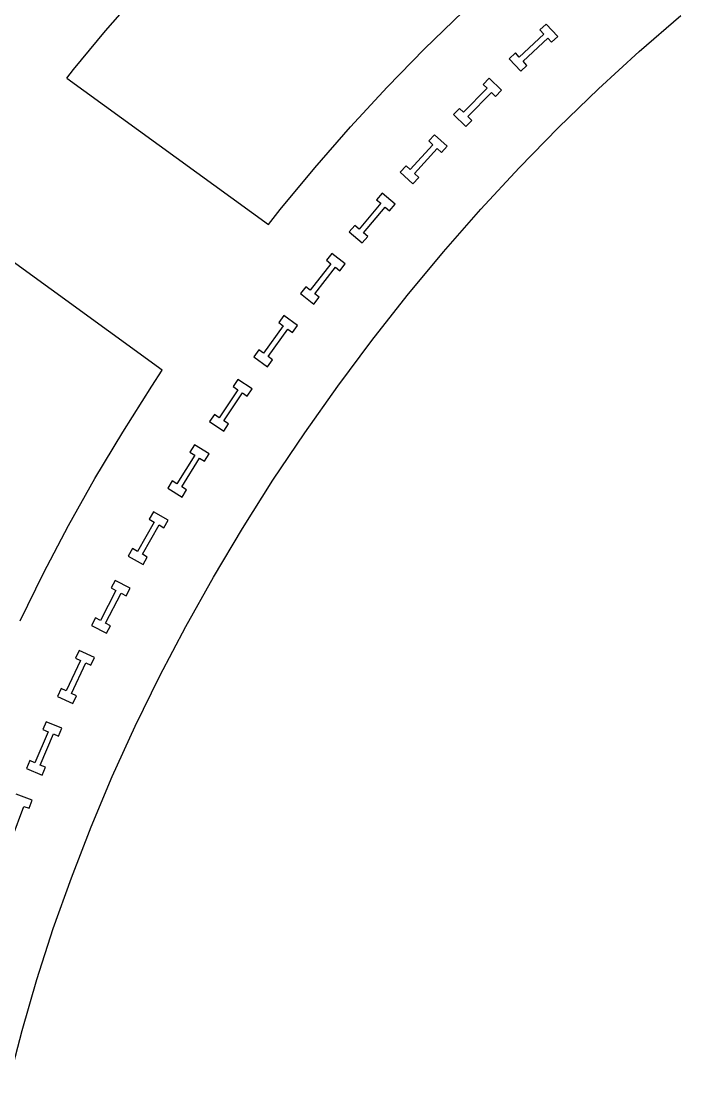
# Model space of a CAD drawing. Header units: inches. Extents: x 4 to 84.1, y 3.9 to 96.4.
# Drawn here: x 68.53 to 75.84, y 65.14 to 76.9 of the extents above; entities that cross this region are included whole.
import ezdxf

# ---------------------------------------------------------------- set-up
doc = ezdxf.new("R2010")
doc.units = ezdxf.units.IN
doc.layers.add('red', color=1, linetype='CONTINUOUS')

msp = doc.modelspace()

# ---------------------------------------------------------------- linework, layer by layer
for p, q in [((74.35, 76.865), (74.28, 76.8)), ((74.28, 76.8), (74.323, 76.754)), ((74.479, 76.727), (74.35, 76.865)), ((74.323, 76.754), (74.051, 76.498)), ((74.095, 76.452), (74.367, 76.707)), ((74.367, 76.707), (74.41, 76.662)), ((74.41, 76.662), (74.479, 76.727)), ((74.008, 76.544), (73.939, 76.479)), ((73.939, 76.479), (74.068, 76.341)), ((74.051, 76.498), (74.008, 76.544)), ((74.137, 76.406), (74.095, 76.452)), ((74.068, 76.341), (74.137, 76.406)), ((73.719, 76.264), (73.652, 76.196)), ((73.854, 76.131), (73.719, 76.264)), ((73.697, 76.152), (73.435, 75.886)), ((73.481, 75.841), (73.742, 76.107)), ((73.652, 76.196), (73.697, 76.152)), ((73.742, 76.107), (73.787, 76.063)), ((73.787, 76.063), (73.854, 76.131)), ((73.39, 75.929), (73.324, 75.862)), ((73.324, 75.862), (73.458, 75.729)), ((73.435, 75.886), (73.39, 75.929)), ((73.458, 75.729), (73.525, 75.797)), ((73.525, 75.797), (73.481, 75.841)), ((73.113, 75.638), (73.049, 75.568)), ((73.252, 75.511), (73.113, 75.638)), ((73.095, 75.526), (72.843, 75.25)), ((73.049, 75.568), (73.095, 75.526)), ((73.188, 75.441), (73.252, 75.511)), ((72.891, 75.206), (73.142, 75.483)), ((73.142, 75.483), (73.188, 75.441)), ((72.797, 75.292), (72.733, 75.221)), ((72.843, 75.25), (72.797, 75.292)), ((72.733, 75.221), (72.873, 75.094)), ((72.873, 75.094), (72.937, 75.164)), ((72.937, 75.164), (72.891, 75.206)), ((72.531, 74.99), (72.469, 74.917)), ((72.469, 74.917), (72.517, 74.877)), ((72.675, 74.868), (72.531, 74.99)), ((72.517, 74.877), (72.276, 74.592)), ((72.325, 74.55), (72.566, 74.836)), ((72.566, 74.836), (72.614, 74.795)), ((72.614, 74.795), (72.675, 74.868)), ((72.229, 74.632), (72.167, 74.559)), ((72.167, 74.559), (72.312, 74.437)), ((72.276, 74.592), (72.229, 74.632)), ((72.312, 74.437), (72.373, 74.51)), ((72.373, 74.51), (72.325, 74.55)), ((71.964, 74.207), (71.734, 73.913)), ((71.974, 74.321), (71.915, 74.246)), ((71.915, 74.246), (71.964, 74.207)), ((72.122, 74.204), (71.974, 74.321)), ((71.784, 73.874), (72.015, 74.168)), ((72.015, 74.168), (72.064, 74.129)), ((72.064, 74.129), (72.122, 74.204)), ((71.685, 73.952), (71.626, 73.877)), ((71.626, 73.877), (71.775, 73.76)), ((71.734, 73.913), (71.685, 73.952)), ((71.833, 73.835), (71.784, 73.874)), ((71.775, 73.76), (71.833, 73.835)), ((71.441, 73.632), (71.385, 73.555)), ((71.594, 73.521), (71.441, 73.632)), ((71.436, 73.518), (71.216, 73.216)), ((71.385, 73.555), (71.436, 73.518)), ((71.538, 73.444), (71.594, 73.521)), ((71.268, 73.178), (71.487, 73.48)), ((71.487, 73.48), (71.538, 73.444)), ((71.166, 73.253), (71.11, 73.176)), ((71.11, 73.176), (71.262, 73.064)), ((71.216, 73.216), (71.166, 73.253)), ((71.318, 73.142), (71.268, 73.178)), ((71.262, 73.064), (71.318, 73.142)), ((70.934, 72.924), (70.881, 72.845)), ((71.09, 72.819), (70.934, 72.924)), ((70.932, 72.81), (70.724, 72.5)), ((70.881, 72.845), (70.932, 72.81)), ((71.037, 72.74), (71.09, 72.819)), ((70.777, 72.465), (70.985, 72.774)), ((70.985, 72.774), (71.037, 72.74)), ((70.672, 72.535), (70.619, 72.456)), ((70.619, 72.456), (70.776, 72.351)), ((70.724, 72.5), (70.672, 72.535)), ((70.829, 72.43), (70.777, 72.465)), ((70.776, 72.351), (70.829, 72.43)), ((70.452, 72.198), (70.402, 72.118)), ((70.402, 72.118), (70.455, 72.085)), ((70.613, 72.099), (70.452, 72.198)), ((70.562, 72.018), (70.613, 72.099)), ((70.455, 72.085), (70.258, 71.767)), ((70.312, 71.733), (70.509, 72.051)), ((70.509, 72.051), (70.562, 72.018)), ((70.205, 71.8), (70.155, 71.719)), ((70.258, 71.767), (70.205, 71.8)), ((70.155, 71.719), (70.315, 71.62)), ((70.365, 71.701), (70.312, 71.733)), ((70.315, 71.62), (70.365, 71.701)), ((69.997, 71.456), (69.95, 71.373)), ((70.162, 71.362), (69.997, 71.456)), ((70.004, 71.342), (69.819, 71.017)), ((69.875, 70.986), (70.06, 71.31)), ((69.95, 71.373), (70.004, 71.342)), ((70.06, 71.31), (70.114, 71.279)), ((70.114, 71.279), (70.162, 71.362)), ((69.765, 71.048), (69.718, 70.966)), ((69.819, 71.017), (69.765, 71.048)), ((69.718, 70.966), (69.882, 70.872)), ((69.929, 70.955), (69.875, 70.986)), ((69.882, 70.872), (69.929, 70.955)), ((69.571, 70.696), (69.527, 70.612)), ((69.738, 70.609), (69.571, 70.696)), ((69.582, 70.583), (69.41, 70.251)), ((69.527, 70.612), (69.582, 70.583)), ((69.694, 70.524), (69.738, 70.609)), ((69.467, 70.222), (69.639, 70.553)), ((69.639, 70.553), (69.694, 70.524)), ((69.354, 70.28), (69.31, 70.196)), ((69.41, 70.251), (69.354, 70.28)), ((69.522, 70.193), (69.467, 70.222)), ((69.31, 70.196), (69.478, 70.109)), ((69.478, 70.109), (69.522, 70.193)), ((69.174, 69.92), (69.133, 69.834)), ((69.345, 69.84), (69.174, 69.92)), ((69.19, 69.808), (69.031, 69.47)), ((69.089, 69.442), (69.248, 69.78)), ((69.133, 69.834), (69.19, 69.808)), ((69.248, 69.78), (69.304, 69.754)), ((69.304, 69.754), (69.345, 69.84)), ((68.974, 69.496), (68.934, 69.41)), ((68.934, 69.41), (69.105, 69.33)), ((69.031, 69.47), (68.974, 69.496)), ((69.145, 69.416), (69.089, 69.442)), ((69.105, 69.33), (69.145, 69.416)), ((68.809, 69.129), (68.772, 69.042)), ((68.772, 69.042), (68.829, 69.017)), ((68.983, 69.056), (68.809, 69.129)), ((68.946, 68.968), (68.983, 69.056)), ((68.829, 69.017), (68.684, 68.673)), ((68.743, 68.648), (68.888, 68.993)), ((68.888, 68.993), (68.946, 68.968)), ((68.627, 68.697), (68.59, 68.61)), ((68.684, 68.673), (68.627, 68.697)), ((68.59, 68.61), (68.764, 68.536)), ((68.801, 68.624), (68.743, 68.648)), ((68.764, 68.536), (68.801, 68.624)), ((68.654, 68.258), (68.477, 68.324)), ((68.621, 68.169), (68.654, 68.258)), ((68.432, 67.84), (68.562, 68.19)), ((68.562, 68.19), (68.621, 68.169))]:
    msp.add_line(p, q)
at = {"layer": 'red'}
for p, q in [((69.466, 76.788), (69.832, 77.206)), ((73.002, 76.589), (73.426, 77)), ((75.381, 76.561), (75.842, 76.959)), ((69.11, 76.359), (69.466, 76.788)), ((72.587, 76.163), (73.002, 76.589)), ((74.929, 76.147), (75.381, 76.561)), ((69.037, 76.266), (69.11, 76.359)), ((69.037, 76.266), (71.271, 74.643)), ((72.181, 75.724), (72.587, 76.163)), ((74.486, 75.717), (74.929, 76.147)), ((71.785, 75.272), (72.181, 75.724)), ((74.051, 75.271), (74.486, 75.717)), ((71.4, 74.808), (71.785, 75.272)), ((73.627, 74.812), (74.051, 75.271)), ((71.271, 74.643), (71.4, 74.808)), ((73.213, 74.339), (73.627, 74.812)), ((70.095, 73.025), (67.861, 74.648)), ((72.81, 73.853), (73.213, 74.339)), ((72.418, 73.356), (72.81, 73.853)), ((72.039, 72.849), (72.418, 73.356)), ((69.978, 72.851), (70.095, 73.025)), ((69.656, 72.341), (69.978, 72.851)), ((71.674, 72.331), (72.039, 72.849)), ((69.348, 71.825), (69.656, 72.341)), ((71.322, 71.806), (71.674, 72.331)), ((69.056, 71.304), (69.348, 71.825)), ((70.985, 71.272), (71.322, 71.806)), ((68.78, 70.777), (69.056, 71.304)), ((70.663, 70.732), (70.985, 71.272)), ((68.52, 70.247), (68.78, 70.777)), ((70.357, 70.186), (70.663, 70.732)), ((70.068, 69.636), (70.357, 70.186)), ((69.796, 69.081), (70.068, 69.636)), ((69.541, 68.523), (69.796, 69.081)), ((69.305, 67.962), (69.541, 68.523)), ((69.087, 67.399), (69.305, 67.962)), ((68.887, 66.835), (69.087, 67.399)), ((68.706, 66.269), (68.887, 66.835)), ((68.542, 65.703), (68.706, 66.269)), ((68.395, 65.136), (68.542, 65.703))]:
    msp.add_line(p, q, dxfattribs=at)

doc.saveas('drawing.dxf')
